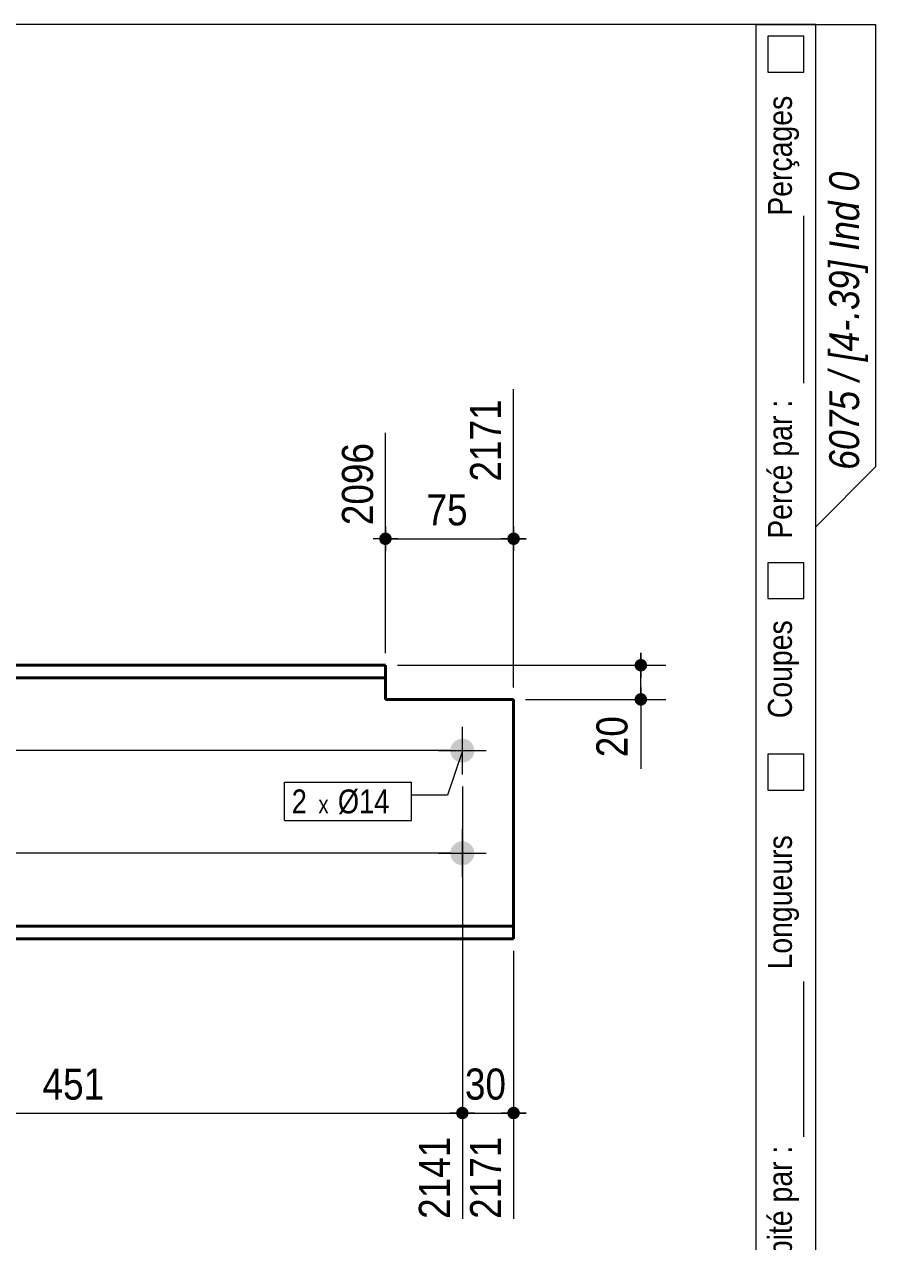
# Model space of a CAD drawing. Header units: millimetres. Extents: x 2 to 287, y 5 to 195.
# Drawn here: x 215.8 to 287, y 93.2 to 195 of the extents above; entities that cross this region are included whole.
import ezdxf

# ---------------------------------------------------------------- set-up
doc = ezdxf.new("R2010")
doc.units = ezdxf.units.MM
doc.linetypes.add('CACHE2', pattern=[1.190625, 0.79375, -0.396875])
for name, color, linetype, lineweight in [('Autre type objet', 1, 'Continuous', 0), ('Boulon', 7, 'Continuous', 0), ('Cache', 7, 'Continuous', 0), ('Cotation', 7, 'Continuous', 0), ('Désignation boulon', 3, 'Continuous', 0), ('Feuille dessin', 5, 'Continuous', 0), ('Piece', 2, 'Continuous', 0)]:
    doc.layers.add(name, color=color, linetype=linetype, lineweight=lineweight)
doc.styles.add('ARIAL', font='ARIAL.TTF')
doc.styles.add('ARIAL_ITALIC', font='ARIALI.TTF')
doc.styles.add('COMIC_SANS_MS', font='COMIC.TTF')

# ---------------------------------------------------------------- blocks, each defined once
blk = doc.blocks.new('*A6')
at = {"layer": 'Boulon'}
for points in [[(253.45, 134.26), (253.45, 134.24), (253.45, 134.21), (253.45, 134.19), (253.45, 134.17), (253.44, 134.14), (253.44, 134.12), (253.44, 134.09), (253.43, 134.07), (253.43, 134.04), (253.42, 134.02), (253.41, 134), (253.4, 133.97), (253.4, 133.95), (253.39, 133.93), (253.38, 133.91), (253.37, 133.88), (253.36, 133.86), (253.35, 133.84), (253.34, 133.82), (253.33, 133.8), (253.31, 133.77), (253.3, 133.75), (253.29, 133.73), (253.27, 133.71), (253.26, 133.69), (253.24, 133.67), (253.23, 133.65), (253.21, 133.63), (253.2, 133.62), (253.18, 133.6), (253.16, 133.58), (253.14, 133.56), (253.13, 133.55), (253.11, 133.53), (253.09, 133.51), (253.07, 133.5), (253.05, 133.48), (253.03, 133.47), (253.01, 133.46), (252.99, 133.44), (252.97, 133.43), (252.95, 133.42), (252.93, 133.41), (252.9, 133.39), (252.88, 133.38), (252.86, 133.37), (252.84, 133.36), (252.81, 133.35), (252.79, 133.35), (252.77, 133.34), (252.75, 133.33), (252.72, 133.32), (252.7, 133.32), (252.67, 133.31), (252.65, 133.31), (252.63, 133.3), (252.6, 133.3), (252.58, 133.3), (252.55, 133.29), (252.53, 133.29), (252.5, 133.29), (252.48, 133.29), (252.46, 133.29), (252.43, 133.29), (252.41, 133.29), (252.38, 133.29), (252.36, 133.29), (252.33, 133.3), (252.31, 133.3), (252.28, 133.3), (252.26, 133.31), (252.24, 133.31), (252.21, 133.32), (252.19, 133.32), (252.16, 133.33), (252.14, 133.34), (252.12, 133.35), (252.1, 133.35), (252.07, 133.36), (252.05, 133.37), (252.03, 133.38), (252.01, 133.39), (251.98, 133.41), (251.96, 133.42), (251.94, 133.43), (251.92, 133.44), (251.9, 133.46), (251.88, 133.47), (251.86, 133.48), (251.84, 133.5), (251.82, 133.51), (251.8, 133.53), (251.78, 133.55), (251.77, 133.56), (251.75, 133.58), (251.73, 133.6), (251.71, 133.62), (251.7, 133.63), (251.68, 133.65), (251.67, 133.67), (251.65, 133.69), (251.64, 133.71), (251.62, 133.73), (251.61, 133.75), (251.6, 133.77), (251.59, 133.8), (251.57, 133.82), (251.56, 133.84), (251.55, 133.86), (251.54, 133.88), (251.53, 133.91), (251.52, 133.93), (251.51, 133.95), (251.51, 133.97), (251.5, 134), (251.49, 134.02), (251.49, 134.04), (251.48, 134.07), (251.47, 134.09), (251.47, 134.12), (251.47, 134.14), (251.46, 134.17), (251.46, 134.19), (251.46, 134.21), (251.46, 134.24), (251.46, 134.26), (251.46, 134.29), (251.46, 134.31), (251.46, 134.34), (251.46, 134.36), (251.46, 134.39), (251.46, 134.41), (251.47, 134.43), (251.47, 134.46), (251.47, 134.48), (251.48, 134.51), (251.49, 134.53), (251.49, 134.55), (251.5, 134.58), (251.51, 134.6), (251.51, 134.62), (251.52, 134.65), (251.53, 134.67), (251.54, 134.69), (251.55, 134.72), (251.56, 134.74), (251.57, 134.76), (251.59, 134.78), (251.6, 134.8), (251.61, 134.82), (251.62, 134.84), (251.64, 134.86), (251.65, 134.88), (251.67, 134.9), (251.68, 134.92), (251.7, 134.94), (251.71, 134.96), (251.73, 134.98), (251.75, 135), (251.77, 135.01), (251.78, 135.03), (251.8, 135.05), (251.82, 135.06), (251.84, 135.08), (251.86, 135.09), (251.88, 135.11), (251.9, 135.12), (251.92, 135.13), (251.94, 135.15), (251.96, 135.16), (251.98, 135.17), (252.01, 135.18), (252.03, 135.19), (252.05, 135.2), (252.07, 135.21), (252.1, 135.22), (252.12, 135.23), (252.14, 135.24), (252.16, 135.24), (252.19, 135.25), (252.21, 135.26), (252.24, 135.26), (252.26, 135.27), (252.28, 135.27), (252.31, 135.28), (252.33, 135.28), (252.36, 135.28), (252.38, 135.29), (252.41, 135.29), (252.43, 135.29), (252.46, 135.29), (252.48, 135.29), (252.5, 135.29), (252.53, 135.29), (252.55, 135.28), (252.58, 135.28), (252.6, 135.28), (252.63, 135.27), (252.65, 135.27), (252.67, 135.26), (252.7, 135.26), (252.72, 135.25), (252.75, 135.24), (252.77, 135.24), (252.79, 135.23), (252.81, 135.22), (252.84, 135.21), (252.86, 135.2), (252.88, 135.19), (252.9, 135.18), (252.93, 135.17), (252.95, 135.16), (252.97, 135.15), (252.99, 135.13), (253.01, 135.12), (253.03, 135.11), (253.05, 135.09), (253.07, 135.08), (253.09, 135.06), (253.11, 135.05), (253.13, 135.03), (253.14, 135.01), (253.16, 135), (253.18, 134.98), (253.2, 134.96), (253.21, 134.94), (253.23, 134.92), (253.24, 134.9), (253.26, 134.88), (253.27, 134.86), (253.29, 134.84), (253.3, 134.82), (253.31, 134.8), (253.33, 134.78), (253.34, 134.76), (253.35, 134.74), (253.36, 134.72), (253.37, 134.69), (253.38, 134.67), (253.39, 134.65), (253.4, 134.62), (253.4, 134.6), (253.41, 134.58), (253.42, 134.55), (253.43, 134.53), (253.43, 134.51), (253.44, 134.48), (253.44, 134.46), (253.44, 134.43), (253.45, 134.41), (253.45, 134.39), (253.45, 134.36), (253.45, 134.34), (253.45, 134.31), (253.46, 134.29)], [(253.45, 125.69), (253.45, 125.67), (253.45, 125.64), (253.45, 125.62), (253.45, 125.59), (253.44, 125.57), (253.44, 125.55), (253.44, 125.52), (253.43, 125.5), (253.43, 125.47), (253.42, 125.45), (253.41, 125.43), (253.4, 125.4), (253.4, 125.38), (253.39, 125.36), (253.38, 125.33), (253.37, 125.31), (253.36, 125.29), (253.35, 125.27), (253.34, 125.25), (253.33, 125.22), (253.31, 125.2), (253.3, 125.18), (253.29, 125.16), (253.27, 125.14), (253.26, 125.12), (253.24, 125.1), (253.23, 125.08), (253.21, 125.06), (253.2, 125.04), (253.18, 125.03), (253.16, 125.01), (253.14, 124.99), (253.13, 124.98), (253.11, 124.96), (253.09, 124.94), (253.07, 124.93), (253.05, 124.91), (253.03, 124.9), (253.01, 124.89), (252.99, 124.87), (252.97, 124.86), (252.95, 124.85), (252.93, 124.83), (252.9, 124.82), (252.88, 124.81), (252.86, 124.8), (252.84, 124.79), (252.81, 124.78), (252.79, 124.77), (252.77, 124.77), (252.75, 124.76), (252.72, 124.75), (252.7, 124.75), (252.67, 124.74), (252.65, 124.74), (252.63, 124.73), (252.6, 124.73), (252.58, 124.72), (252.55, 124.72), (252.53, 124.72), (252.5, 124.72), (252.48, 124.72), (252.46, 124.72), (252.43, 124.72), (252.41, 124.72), (252.38, 124.72), (252.36, 124.72), (252.33, 124.72), (252.31, 124.73), (252.28, 124.73), (252.26, 124.74), (252.24, 124.74), (252.21, 124.75), (252.19, 124.75), (252.16, 124.76), (252.14, 124.77), (252.12, 124.77), (252.1, 124.78), (252.07, 124.79), (252.05, 124.8), (252.03, 124.81), (252.01, 124.82), (251.98, 124.83), (251.96, 124.85), (251.94, 124.86), (251.92, 124.87), (251.9, 124.89), (251.88, 124.9), (251.86, 124.91), (251.84, 124.93), (251.82, 124.94), (251.8, 124.96), (251.78, 124.98), (251.77, 124.99), (251.75, 125.01), (251.73, 125.03), (251.71, 125.04), (251.7, 125.06), (251.68, 125.08), (251.67, 125.1), (251.65, 125.12), (251.64, 125.14), (251.62, 125.16), (251.61, 125.18), (251.6, 125.2), (251.59, 125.22), (251.57, 125.25), (251.56, 125.27), (251.55, 125.29), (251.54, 125.31), (251.53, 125.33), (251.52, 125.36), (251.51, 125.38), (251.51, 125.4), (251.5, 125.43), (251.49, 125.45), (251.49, 125.47), (251.48, 125.5), (251.47, 125.52), (251.47, 125.55), (251.47, 125.57), (251.46, 125.59), (251.46, 125.62), (251.46, 125.64), (251.46, 125.67), (251.46, 125.69), (251.46, 125.72), (251.46, 125.74), (251.46, 125.77), (251.46, 125.79), (251.46, 125.81), (251.46, 125.84), (251.47, 125.86), (251.47, 125.89), (251.47, 125.91), (251.48, 125.94), (251.49, 125.96), (251.49, 125.98), (251.5, 126.01), (251.51, 126.03), (251.51, 126.05), (251.52, 126.08), (251.53, 126.1), (251.54, 126.12), (251.55, 126.14), (251.56, 126.17), (251.57, 126.19), (251.59, 126.21), (251.6, 126.23), (251.61, 126.25), (251.62, 126.27), (251.64, 126.29), (251.65, 126.31), (251.67, 126.33), (251.68, 126.35), (251.7, 126.37), (251.71, 126.39), (251.73, 126.41), (251.75, 126.42), (251.77, 126.44), (251.78, 126.46), (251.8, 126.47), (251.82, 126.49), (251.84, 126.5), (251.86, 126.52), (251.88, 126.53), (251.9, 126.55), (251.92, 126.56), (251.94, 126.57), (251.96, 126.59), (251.98, 126.6), (252.01, 126.61), (252.03, 126.62), (252.05, 126.63), (252.07, 126.64), (252.1, 126.65), (252.12, 126.66), (252.14, 126.67), (252.16, 126.67), (252.19, 126.68), (252.21, 126.69), (252.24, 126.69), (252.26, 126.7), (252.28, 126.7), (252.31, 126.71), (252.33, 126.71), (252.36, 126.71), (252.38, 126.71), (252.41, 126.72), (252.43, 126.72), (252.46, 126.72), (252.48, 126.72), (252.5, 126.72), (252.53, 126.71), (252.55, 126.71), (252.58, 126.71), (252.6, 126.71), (252.63, 126.7), (252.65, 126.7), (252.67, 126.69), (252.7, 126.69), (252.72, 126.68), (252.75, 126.67), (252.77, 126.67), (252.79, 126.66), (252.81, 126.65), (252.84, 126.64), (252.86, 126.63), (252.88, 126.62), (252.9, 126.61), (252.93, 126.6), (252.95, 126.59), (252.97, 126.57), (252.99, 126.56), (253.01, 126.55), (253.03, 126.53), (253.05, 126.52), (253.07, 126.5), (253.09, 126.49), (253.11, 126.47), (253.13, 126.46), (253.14, 126.44), (253.16, 126.42), (253.18, 126.41), (253.2, 126.39), (253.21, 126.37), (253.23, 126.35), (253.24, 126.33), (253.26, 126.31), (253.27, 126.29), (253.29, 126.27), (253.3, 126.25), (253.31, 126.23), (253.33, 126.21), (253.34, 126.19), (253.35, 126.17), (253.36, 126.14), (253.37, 126.12), (253.38, 126.1), (253.39, 126.08), (253.4, 126.05), (253.4, 126.03), (253.41, 126.01), (253.42, 125.98), (253.43, 125.96), (253.43, 125.94), (253.44, 125.91), (253.44, 125.89), (253.44, 125.86), (253.45, 125.84), (253.45, 125.81), (253.45, 125.79), (253.45, 125.77), (253.45, 125.74), (253.46, 125.72)]]:
    blk.add_hatch(color=256, dxfattribs=at).paths.add_polyline_path(points, flags=17)
at = {"layer": 'Boulon', "linetype": 'Continuous', "lineweight": 0}
for p, q in [((252.46, 132.29), (252.46, 136.29)), ((250.46, 134.29), (254.46, 134.29)), ((252.46, 123.72), (252.46, 127.72)), ((250.46, 125.72), (254.46, 125.72))]:
    blk.add_line(p, q, dxfattribs=at)
blk = doc.blocks.new('*A7')
at = {"layer": 'Cache', "color": 7, "linetype": 'CACHE2', "lineweight": 20}
for p, q in [((256.74076, 119.630761), (256.74076, 138.573618)), ((256.739938, 118.573618), (256.739938, 119.630761)), ((256.741689, 118.573618), (256.739938, 118.573618))]:
    blk.add_line(p, q, dxfattribs=at)
at = {"layer": 'Piece', "color": 2, "linetype": 'Continuous', "lineweight": 40}
for p, q in [((246.026528, 141.430761), (139.927986, 141.430761)), ((246.026528, 141.430761), (246.026528, 138.573618)), ((246.026528, 140.373618), (139.927986, 140.373618)), ((256.740867, 138.573618), (246.026528, 138.573618)), ((256.740867, 119.630761), (256.740867, 138.573618)), ((139.927986, 119.630761), (256.741689, 119.630761)), ((256.741689, 119.630761), (256.740867, 119.630761)), ((256.741689, 119.630761), (256.741689, 118.573618)), ((256.741689, 118.573618), (139.927986, 118.573618))]:
    blk.add_line(p, q, dxfattribs=at)
blk = doc.blocks.new('*A8')
at = {"layer": 'Feuille dessin', "linetype": 'Continuous', "lineweight": 0}
for p, q in [((282, 195), (5, 195)), ((282, 5), (282, 195))]:
    blk.add_line(p, q, dxfattribs=at)
blk = doc.blocks.new('*A9')
at = {"layer": 'Autre type objet', "linetype": 'Continuous', "lineweight": 0}
for p, q in [((277, 42), (277, 195)), ((277, 195), (287, 195)), ((282, 42), (282, 195)), ((287, 195), (287, 158)), ((278, 194), (278, 191)), ((281, 194), (278, 194)), ((281, 191), (281, 194)), ((278, 191), (281, 191)), ((281, 165), (281, 179)), ((287, 158), (282, 153)), ((278, 150), (278, 147)), ((281, 150), (278, 150)), ((281, 147), (281, 150)), ((278, 147), (281, 147)), ((278, 134), (278, 131)), ((281, 134), (278, 134)), ((281, 131), (281, 134)), ((278, 131), (281, 131)), ((281, 102), (281, 115))]:
    blk.add_line(p, q, dxfattribs=at)
at = {"layer": 'Autre type objet', "width": 0.85}
for s, height, style, p in [('Perçages', 2, 'ARIAL', (280, 179)), ('6075 / [4-.39] Ind 0', 2.5, 'ARIAL_ITALIC', (285.619109, 157.760245)), ('Percé par :', 2, 'ARIAL', (280, 152)), ('Coupes', 2, 'ARIAL', (280, 137)), ('Longueurs', 2, 'ARIAL', (280, 116)), ('Débité par :', 2, 'ARIAL', (280, 89))]:
    blk.add_text(s, height=height, rotation=90, dxfattribs=dict(at, style=style)).set_placement(p)
blk = doc.blocks.new('*A18')
at = {"layer": 'Cotation'}
for points in [[(188.04, 103.48), (188.02, 103.48), (187.99, 103.49), (187.97, 103.49), (187.94, 103.5), (187.92, 103.5), (187.89, 103.51), (187.87, 103.52), (187.84, 103.53), (187.82, 103.54), (187.8, 103.56), (187.78, 103.57), (187.76, 103.58), (187.74, 103.6), (187.72, 103.62), (187.7, 103.63), (187.68, 103.65), (187.66, 103.67), (187.65, 103.69), (187.63, 103.71), (187.62, 103.73), (187.61, 103.76), (187.6, 103.78), (187.59, 103.8), (187.58, 103.83), (187.57, 103.85), (187.56, 103.88), (187.56, 103.9), (187.55, 103.93), (187.55, 103.95), (187.55, 103.98), (187.55, 104), (187.55, 104.03), (187.55, 104.05), (187.55, 104.08), (187.56, 104.1), (187.56, 104.13), (187.57, 104.15), (187.58, 104.18), (187.59, 104.2), (187.6, 104.22), (187.61, 104.25), (187.62, 104.27), (187.63, 104.29), (187.65, 104.31), (187.66, 104.33), (187.68, 104.35), (187.7, 104.37), (187.72, 104.39), (187.74, 104.4), (187.76, 104.42), (187.78, 104.43), (187.8, 104.45), (187.82, 104.46), (187.84, 104.47), (187.87, 104.48), (187.89, 104.49), (187.92, 104.5), (187.94, 104.51), (187.97, 104.51), (187.99, 104.52), (188.02, 104.52), (188.04, 104.52), (188.07, 104.52), (188.09, 104.52), (188.12, 104.52), (188.14, 104.52), (188.17, 104.51), (188.19, 104.51), (188.22, 104.5), (188.24, 104.49), (188.27, 104.48), (188.29, 104.47), (188.31, 104.46), (188.33, 104.45), (188.36, 104.43), (188.38, 104.42), (188.4, 104.4), (188.42, 104.39), (188.43, 104.37), (188.45, 104.35), (188.47, 104.33), (188.48, 104.31), (188.5, 104.29), (188.51, 104.27), (188.53, 104.25), (188.54, 104.22), (188.55, 104.2), (188.56, 104.18), (188.56, 104.15), (188.57, 104.13), (188.58, 104.1), (188.58, 104.08), (188.58, 104.05), (188.59, 104.03), (188.59, 104), (188.59, 103.98), (188.58, 103.95), (188.58, 103.93), (188.58, 103.9), (188.57, 103.88), (188.56, 103.85), (188.56, 103.83), (188.55, 103.8), (188.54, 103.78), (188.53, 103.76), (188.51, 103.73), (188.5, 103.71), (188.48, 103.69), (188.47, 103.67), (188.45, 103.65), (188.43, 103.63), (188.42, 103.62), (188.4, 103.6), (188.38, 103.58), (188.36, 103.57), (188.33, 103.56), (188.31, 103.54), (188.29, 103.53), (188.27, 103.52), (188.24, 103.51), (188.22, 103.5), (188.19, 103.5), (188.17, 103.49), (188.14, 103.49), (188.12, 103.48), (188.09, 103.48), (188.07, 103.48)], [(252.43, 103.48), (252.4, 103.48), (252.38, 103.49), (252.35, 103.49), (252.33, 103.5), (252.3, 103.5), (252.28, 103.51), (252.26, 103.52), (252.23, 103.53), (252.21, 103.54), (252.19, 103.56), (252.17, 103.57), (252.15, 103.58), (252.13, 103.6), (252.11, 103.62), (252.09, 103.63), (252.07, 103.65), (252.05, 103.67), (252.04, 103.69), (252.02, 103.71), (252.01, 103.73), (252, 103.76), (251.99, 103.78), (251.97, 103.8), (251.97, 103.83), (251.96, 103.85), (251.95, 103.88), (251.95, 103.9), (251.94, 103.93), (251.94, 103.95), (251.94, 103.98), (251.94, 104), (251.94, 104.03), (251.94, 104.05), (251.94, 104.08), (251.95, 104.1), (251.95, 104.13), (251.96, 104.15), (251.97, 104.18), (251.97, 104.2), (251.99, 104.22), (252, 104.25), (252.01, 104.27), (252.02, 104.29), (252.04, 104.31), (252.05, 104.33), (252.07, 104.35), (252.09, 104.37), (252.11, 104.39), (252.13, 104.4), (252.15, 104.42), (252.17, 104.43), (252.19, 104.45), (252.21, 104.46), (252.23, 104.47), (252.26, 104.48), (252.28, 104.49), (252.3, 104.5), (252.33, 104.51), (252.35, 104.51), (252.38, 104.52), (252.4, 104.52), (252.43, 104.52), (252.46, 104.52), (252.48, 104.52), (252.51, 104.52), (252.53, 104.52), (252.56, 104.51), (252.58, 104.51), (252.61, 104.5), (252.63, 104.49), (252.65, 104.48), (252.68, 104.47), (252.7, 104.46), (252.72, 104.45), (252.74, 104.43), (252.76, 104.42), (252.78, 104.4), (252.8, 104.39), (252.82, 104.37), (252.84, 104.35), (252.86, 104.33), (252.87, 104.31), (252.89, 104.29), (252.9, 104.27), (252.91, 104.25), (252.93, 104.22), (252.94, 104.2), (252.94, 104.18), (252.95, 104.15), (252.96, 104.13), (252.97, 104.1), (252.97, 104.08), (252.97, 104.05), (252.97, 104.03), (252.98, 104), (252.97, 103.98), (252.97, 103.95), (252.97, 103.93), (252.97, 103.9), (252.96, 103.88), (252.95, 103.85), (252.94, 103.83), (252.94, 103.8), (252.93, 103.78), (252.91, 103.76), (252.9, 103.73), (252.89, 103.71), (252.87, 103.69), (252.86, 103.67), (252.84, 103.65), (252.82, 103.63), (252.8, 103.62), (252.78, 103.6), (252.76, 103.58), (252.74, 103.57), (252.72, 103.56), (252.7, 103.54), (252.68, 103.53), (252.65, 103.52), (252.63, 103.51), (252.61, 103.5), (252.58, 103.5), (252.56, 103.49), (252.53, 103.49), (252.51, 103.48), (252.48, 103.48), (252.46, 103.48)]]:
    blk.add_hatch(color=256, dxfattribs=at).paths.add_polyline_path(points, flags=17)
at = {"layer": 'Cotation', "linetype": 'Continuous', "lineweight": 0}
for p, q in [((252.46, 131.29), (252.46, 108.24)), ((188.07, 124.72), (188.07, 95.15)), ((188.07, 105.04), (188.07, 102.96)), ((189.11, 104), (187.03, 104)), ((188.07, 104), (187.03, 104)), ((188.07, 104), (252.46, 104)), ((253.5, 104), (251.42, 104)), ((252.46, 104.6), (252.46, 95.15)), ((252.46, 104.6), (252.46, 102.96)), ((252.46, 104), (253.5, 104))]:
    blk.add_line(p, q, dxfattribs=at)
at = {"layer": 'Cotation'}
for p in [(188.07, 104), (252.46, 104)]:
    blk.add_point(p, dxfattribs=at)
at = {"layer": 'Cotation', "style": 'ARIAL', "width": 0.85}
blk.add_text('451', height=2.6, dxfattribs=at).set_placement((217.37, 105.12))
blk.add_text('2141', height=2.6, rotation=90.0002, dxfattribs=at).set_placement((251.42, 95.15))
blk = doc.blocks.new('*A19')
at = {"layer": 'Cotation'}
for points in [[(252.43, 103.48), (252.4, 103.48), (252.38, 103.49), (252.35, 103.49), (252.33, 103.5), (252.3, 103.5), (252.28, 103.51), (252.26, 103.52), (252.23, 103.53), (252.21, 103.54), (252.19, 103.56), (252.17, 103.57), (252.15, 103.58), (252.13, 103.6), (252.11, 103.62), (252.09, 103.63), (252.07, 103.65), (252.05, 103.67), (252.04, 103.69), (252.02, 103.71), (252.01, 103.73), (252, 103.76), (251.99, 103.78), (251.97, 103.8), (251.97, 103.83), (251.96, 103.85), (251.95, 103.88), (251.95, 103.9), (251.94, 103.93), (251.94, 103.95), (251.94, 103.98), (251.94, 104), (251.94, 104.03), (251.94, 104.05), (251.94, 104.08), (251.95, 104.1), (251.95, 104.13), (251.96, 104.15), (251.97, 104.18), (251.97, 104.2), (251.99, 104.22), (252, 104.25), (252.01, 104.27), (252.02, 104.29), (252.04, 104.31), (252.05, 104.33), (252.07, 104.35), (252.09, 104.37), (252.11, 104.39), (252.13, 104.4), (252.15, 104.42), (252.17, 104.43), (252.19, 104.45), (252.21, 104.46), (252.23, 104.47), (252.26, 104.48), (252.28, 104.49), (252.3, 104.5), (252.33, 104.51), (252.35, 104.51), (252.38, 104.52), (252.4, 104.52), (252.43, 104.52), (252.46, 104.52), (252.48, 104.52), (252.51, 104.52), (252.53, 104.52), (252.56, 104.51), (252.58, 104.51), (252.61, 104.5), (252.63, 104.49), (252.65, 104.48), (252.68, 104.47), (252.7, 104.46), (252.72, 104.45), (252.74, 104.43), (252.76, 104.42), (252.78, 104.4), (252.8, 104.39), (252.82, 104.37), (252.84, 104.35), (252.86, 104.33), (252.87, 104.31), (252.89, 104.29), (252.9, 104.27), (252.91, 104.25), (252.93, 104.22), (252.94, 104.2), (252.94, 104.18), (252.95, 104.15), (252.96, 104.13), (252.97, 104.1), (252.97, 104.08), (252.97, 104.05), (252.97, 104.03), (252.98, 104), (252.97, 103.98), (252.97, 103.95), (252.97, 103.93), (252.97, 103.9), (252.96, 103.88), (252.95, 103.85), (252.94, 103.83), (252.94, 103.8), (252.93, 103.78), (252.91, 103.76), (252.9, 103.73), (252.89, 103.71), (252.87, 103.69), (252.86, 103.67), (252.84, 103.65), (252.82, 103.63), (252.8, 103.62), (252.78, 103.6), (252.76, 103.58), (252.74, 103.57), (252.72, 103.56), (252.7, 103.54), (252.68, 103.53), (252.65, 103.52), (252.63, 103.51), (252.61, 103.5), (252.58, 103.5), (252.56, 103.49), (252.53, 103.49), (252.51, 103.48), (252.48, 103.48), (252.46, 103.48)], [(256.72, 103.48), (256.69, 103.48), (256.67, 103.49), (256.64, 103.49), (256.62, 103.5), (256.59, 103.5), (256.57, 103.51), (256.54, 103.52), (256.52, 103.53), (256.5, 103.54), (256.47, 103.56), (256.45, 103.57), (256.43, 103.58), (256.41, 103.6), (256.39, 103.62), (256.37, 103.63), (256.36, 103.65), (256.34, 103.67), (256.32, 103.69), (256.31, 103.71), (256.3, 103.73), (256.28, 103.76), (256.27, 103.78), (256.26, 103.8), (256.25, 103.83), (256.24, 103.85), (256.24, 103.88), (256.23, 103.9), (256.23, 103.93), (256.22, 103.95), (256.22, 103.98), (256.22, 104), (256.22, 104.03), (256.22, 104.05), (256.23, 104.08), (256.23, 104.1), (256.24, 104.13), (256.24, 104.15), (256.25, 104.18), (256.26, 104.2), (256.27, 104.22), (256.28, 104.25), (256.3, 104.27), (256.31, 104.29), (256.32, 104.31), (256.34, 104.33), (256.36, 104.35), (256.37, 104.37), (256.39, 104.39), (256.41, 104.4), (256.43, 104.42), (256.45, 104.43), (256.47, 104.45), (256.5, 104.46), (256.52, 104.47), (256.54, 104.48), (256.57, 104.49), (256.59, 104.5), (256.62, 104.51), (256.64, 104.51), (256.67, 104.52), (256.69, 104.52), (256.72, 104.52), (256.74, 104.52), (256.77, 104.52), (256.79, 104.52), (256.82, 104.52), (256.84, 104.51), (256.87, 104.51), (256.89, 104.5), (256.92, 104.49), (256.94, 104.48), (256.96, 104.47), (256.99, 104.46), (257.01, 104.45), (257.03, 104.43), (257.05, 104.42), (257.07, 104.4), (257.09, 104.39), (257.11, 104.37), (257.13, 104.35), (257.14, 104.33), (257.16, 104.31), (257.17, 104.29), (257.19, 104.27), (257.2, 104.25), (257.21, 104.22), (257.22, 104.2), (257.23, 104.18), (257.24, 104.15), (257.25, 104.13), (257.25, 104.1), (257.26, 104.08), (257.26, 104.05), (257.26, 104.03), (257.26, 104), (257.26, 103.98), (257.26, 103.95), (257.26, 103.93), (257.25, 103.9), (257.25, 103.88), (257.24, 103.85), (257.23, 103.83), (257.22, 103.8), (257.21, 103.78), (257.2, 103.76), (257.19, 103.73), (257.17, 103.71), (257.16, 103.69), (257.14, 103.67), (257.13, 103.65), (257.11, 103.63), (257.09, 103.62), (257.07, 103.6), (257.05, 103.58), (257.03, 103.57), (257.01, 103.56), (256.99, 103.54), (256.96, 103.53), (256.94, 103.52), (256.92, 103.51), (256.89, 103.5), (256.87, 103.5), (256.84, 103.49), (256.82, 103.49), (256.79, 103.48), (256.77, 103.48), (256.74, 103.48)]]:
    blk.add_hatch(color=256, dxfattribs=at).paths.add_polyline_path(points, flags=17)
at = {"layer": 'Cotation', "linetype": 'Continuous', "lineweight": 0}
for p, q in [((252.46, 131.29), (252.46, 95.15)), ((256.74, 117.57), (256.74, 95.15)), ((252.46, 105.04), (252.46, 102.96)), ((256.74, 105.04), (256.74, 102.96)), ((253.5, 104), (251.42, 104)), ((252.46, 104), (251.42, 104)), ((252.46, 104), (256.74, 104)), ((257.78, 104), (255.7, 104)), ((256.74, 104), (257.78, 104))]:
    blk.add_line(p, q, dxfattribs=at)
at = {"layer": 'Cotation'}
for p in [(252.46, 104), (256.74, 104)]:
    blk.add_point(p, dxfattribs=at)
at = {"layer": 'Cotation', "style": 'ARIAL', "width": 0.85}
blk.add_text('30', height=2.6, dxfattribs=at).set_placement((252.67, 105.12))
blk.add_text('2171', height=2.6, rotation=90.0002, dxfattribs=at).set_placement((255.7, 95.15))
blk = doc.blocks.new('*A21')
at = {"layer": 'Cotation'}
for points in [[(246, 151.48), (245.98, 151.48), (245.95, 151.49), (245.93, 151.49), (245.9, 151.5), (245.88, 151.5), (245.85, 151.51), (245.83, 151.52), (245.8, 151.53), (245.78, 151.54), (245.76, 151.56), (245.74, 151.57), (245.72, 151.58), (245.7, 151.6), (245.68, 151.62), (245.66, 151.63), (245.64, 151.65), (245.62, 151.67), (245.61, 151.69), (245.59, 151.71), (245.58, 151.73), (245.57, 151.76), (245.56, 151.78), (245.55, 151.8), (245.54, 151.83), (245.53, 151.85), (245.52, 151.88), (245.52, 151.9), (245.51, 151.93), (245.51, 151.95), (245.51, 151.98), (245.51, 152), (245.51, 152.03), (245.51, 152.05), (245.51, 152.08), (245.52, 152.1), (245.52, 152.13), (245.53, 152.15), (245.54, 152.18), (245.55, 152.2), (245.56, 152.22), (245.57, 152.25), (245.58, 152.27), (245.59, 152.29), (245.61, 152.31), (245.62, 152.33), (245.64, 152.35), (245.66, 152.37), (245.68, 152.39), (245.7, 152.4), (245.72, 152.42), (245.74, 152.43), (245.76, 152.45), (245.78, 152.46), (245.8, 152.47), (245.83, 152.48), (245.85, 152.49), (245.88, 152.5), (245.9, 152.51), (245.93, 152.51), (245.95, 152.52), (245.98, 152.52), (246, 152.52), (246.03, 152.52), (246.05, 152.52), (246.08, 152.52), (246.1, 152.52), (246.13, 152.51), (246.15, 152.51), (246.18, 152.5), (246.2, 152.49), (246.23, 152.48), (246.25, 152.47), (246.27, 152.46), (246.29, 152.45), (246.32, 152.43), (246.34, 152.42), (246.36, 152.4), (246.38, 152.39), (246.39, 152.37), (246.41, 152.35), (246.43, 152.33), (246.44, 152.31), (246.46, 152.29), (246.47, 152.27), (246.49, 152.25), (246.5, 152.22), (246.51, 152.2), (246.52, 152.18), (246.52, 152.15), (246.53, 152.13), (246.54, 152.1), (246.54, 152.08), (246.54, 152.05), (246.55, 152.03), (246.55, 152), (246.55, 151.98), (246.54, 151.95), (246.54, 151.93), (246.54, 151.9), (246.53, 151.88), (246.52, 151.85), (246.52, 151.83), (246.51, 151.8), (246.5, 151.78), (246.49, 151.76), (246.47, 151.73), (246.46, 151.71), (246.44, 151.69), (246.43, 151.67), (246.41, 151.65), (246.39, 151.63), (246.38, 151.62), (246.36, 151.6), (246.34, 151.58), (246.32, 151.57), (246.29, 151.56), (246.27, 151.54), (246.25, 151.53), (246.23, 151.52), (246.2, 151.51), (246.18, 151.5), (246.15, 151.5), (246.13, 151.49), (246.1, 151.49), (246.08, 151.48), (246.05, 151.48), (246.03, 151.48)], [(256.72, 151.48), (256.69, 151.48), (256.66, 151.49), (256.64, 151.49), (256.61, 151.5), (256.59, 151.5), (256.57, 151.51), (256.54, 151.52), (256.52, 151.53), (256.5, 151.54), (256.47, 151.56), (256.45, 151.57), (256.43, 151.58), (256.41, 151.6), (256.39, 151.62), (256.37, 151.63), (256.36, 151.65), (256.34, 151.67), (256.32, 151.69), (256.31, 151.71), (256.29, 151.73), (256.28, 151.76), (256.27, 151.78), (256.26, 151.8), (256.25, 151.83), (256.24, 151.85), (256.24, 151.88), (256.23, 151.9), (256.23, 151.93), (256.22, 151.95), (256.22, 151.98), (256.22, 152), (256.22, 152.03), (256.22, 152.05), (256.23, 152.08), (256.23, 152.1), (256.24, 152.13), (256.24, 152.15), (256.25, 152.18), (256.26, 152.2), (256.27, 152.22), (256.28, 152.25), (256.29, 152.27), (256.31, 152.29), (256.32, 152.31), (256.34, 152.33), (256.36, 152.35), (256.37, 152.37), (256.39, 152.39), (256.41, 152.4), (256.43, 152.42), (256.45, 152.43), (256.47, 152.45), (256.5, 152.46), (256.52, 152.47), (256.54, 152.48), (256.57, 152.49), (256.59, 152.5), (256.61, 152.51), (256.64, 152.51), (256.66, 152.52), (256.69, 152.52), (256.72, 152.52), (256.74, 152.52), (256.77, 152.52), (256.79, 152.52), (256.82, 152.52), (256.84, 152.51), (256.87, 152.51), (256.89, 152.5), (256.92, 152.49), (256.94, 152.48), (256.96, 152.47), (256.99, 152.46), (257.01, 152.45), (257.03, 152.43), (257.05, 152.42), (257.07, 152.4), (257.09, 152.39), (257.11, 152.37), (257.13, 152.35), (257.14, 152.33), (257.16, 152.31), (257.17, 152.29), (257.19, 152.27), (257.2, 152.25), (257.21, 152.22), (257.22, 152.2), (257.23, 152.18), (257.24, 152.15), (257.25, 152.13), (257.25, 152.1), (257.26, 152.08), (257.26, 152.05), (257.26, 152.03), (257.26, 152), (257.26, 151.98), (257.26, 151.95), (257.26, 151.93), (257.25, 151.9), (257.25, 151.88), (257.24, 151.85), (257.23, 151.83), (257.22, 151.8), (257.21, 151.78), (257.2, 151.76), (257.19, 151.73), (257.17, 151.71), (257.16, 151.69), (257.14, 151.67), (257.13, 151.65), (257.11, 151.63), (257.09, 151.62), (257.07, 151.6), (257.05, 151.58), (257.03, 151.57), (257.01, 151.56), (256.99, 151.54), (256.96, 151.53), (256.94, 151.52), (256.92, 151.51), (256.89, 151.5), (256.87, 151.5), (256.84, 151.49), (256.82, 151.49), (256.79, 151.48), (256.77, 151.48), (256.74, 151.48)]]:
    blk.add_hatch(color=256, dxfattribs=at).paths.add_polyline_path(points, flags=17)
at = {"layer": 'Cotation', "linetype": 'Continuous', "lineweight": 0}
for p, q in [((256.74, 139.57), (256.74, 164.5)), ((246.03, 142.43), (246.03, 160.86)), ((246.03, 153.04), (246.03, 150.96)), ((256.74, 153.04), (256.74, 150.96)), ((247.07, 152), (244.99, 152)), ((246.03, 152), (244.99, 152)), ((246.03, 152), (256.74, 152)), ((257.78, 152), (255.7, 152)), ((256.74, 152), (257.78, 152))]:
    blk.add_line(p, q, dxfattribs=at)
at = {"layer": 'Cotation'}
for p in [(246.03, 152), (256.74, 152)]:
    blk.add_point(p, dxfattribs=at)
at = {"layer": 'Cotation', "style": 'ARIAL', "width": 0.85}
for s, p in [('2171', (255.7, 156.78)), ('2096', (244.99, 153.14))]:
    blk.add_text(s, height=2.6, rotation=90.0002, dxfattribs=at).set_placement(p)
blk.add_text('75', height=2.6, dxfattribs=at).set_placement((249.46, 153.12))
blk = doc.blocks.new('*A23')
at = {"layer": 'Cotation'}
for points in [[(267.35, 140.91), (267.33, 140.91), (267.3, 140.92), (267.28, 140.92), (267.25, 140.93), (267.23, 140.93), (267.2, 140.94), (267.18, 140.95), (267.15, 140.96), (267.13, 140.97), (267.11, 140.98), (267.09, 141), (267.07, 141.01), (267.05, 141.03), (267.03, 141.05), (267.01, 141.06), (266.99, 141.08), (266.98, 141.1), (266.96, 141.12), (266.94, 141.14), (266.93, 141.16), (266.92, 141.19), (266.91, 141.21), (266.9, 141.23), (266.89, 141.26), (266.88, 141.28), (266.87, 141.3), (266.87, 141.33), (266.86, 141.35), (266.86, 141.38), (266.86, 141.41), (266.86, 141.43), (266.86, 141.46), (266.86, 141.48), (266.86, 141.51), (266.87, 141.53), (266.87, 141.56), (266.88, 141.58), (266.89, 141.61), (266.9, 141.63), (266.91, 141.65), (266.92, 141.68), (266.93, 141.7), (266.94, 141.72), (266.96, 141.74), (266.98, 141.76), (266.99, 141.78), (267.01, 141.8), (267.03, 141.82), (267.05, 141.83), (267.07, 141.85), (267.09, 141.86), (267.11, 141.88), (267.13, 141.89), (267.15, 141.9), (267.18, 141.91), (267.2, 141.92), (267.23, 141.93), (267.25, 141.94), (267.28, 141.94), (267.3, 141.95), (267.33, 141.95), (267.35, 141.95), (267.38, 141.95), (267.4, 141.95), (267.43, 141.95), (267.45, 141.95), (267.48, 141.94), (267.5, 141.94), (267.53, 141.93), (267.55, 141.92), (267.58, 141.91), (267.6, 141.9), (267.62, 141.89), (267.64, 141.88), (267.67, 141.86), (267.69, 141.85), (267.71, 141.83), (267.73, 141.82), (267.74, 141.8), (267.76, 141.78), (267.78, 141.76), (267.79, 141.74), (267.81, 141.72), (267.82, 141.7), (267.84, 141.68), (267.85, 141.65), (267.86, 141.63), (267.87, 141.61), (267.87, 141.58), (267.88, 141.56), (267.89, 141.53), (267.89, 141.51), (267.89, 141.48), (267.9, 141.46), (267.9, 141.43), (267.9, 141.41), (267.89, 141.38), (267.89, 141.35), (267.89, 141.33), (267.88, 141.3), (267.87, 141.28), (267.87, 141.26), (267.86, 141.23), (267.85, 141.21), (267.84, 141.19), (267.82, 141.16), (267.81, 141.14), (267.79, 141.12), (267.78, 141.1), (267.76, 141.08), (267.74, 141.06), (267.73, 141.05), (267.71, 141.03), (267.69, 141.01), (267.67, 141), (267.64, 140.98), (267.62, 140.97), (267.6, 140.96), (267.58, 140.95), (267.55, 140.94), (267.53, 140.93), (267.5, 140.93), (267.48, 140.92), (267.45, 140.92), (267.43, 140.91), (267.4, 140.91), (267.38, 140.91)], [(267.35, 138.05), (267.33, 138.06), (267.3, 138.06), (267.28, 138.06), (267.25, 138.07), (267.23, 138.08), (267.2, 138.08), (267.18, 138.09), (267.15, 138.1), (267.13, 138.12), (267.11, 138.13), (267.09, 138.14), (267.07, 138.16), (267.05, 138.17), (267.03, 138.19), (267.01, 138.21), (266.99, 138.22), (266.98, 138.24), (266.96, 138.26), (266.94, 138.28), (266.93, 138.31), (266.92, 138.33), (266.91, 138.35), (266.9, 138.37), (266.89, 138.4), (266.88, 138.42), (266.87, 138.45), (266.87, 138.47), (266.86, 138.5), (266.86, 138.52), (266.86, 138.55), (266.86, 138.57), (266.86, 138.6), (266.86, 138.62), (266.86, 138.65), (266.87, 138.68), (266.87, 138.7), (266.88, 138.72), (266.89, 138.75), (266.9, 138.77), (266.91, 138.8), (266.92, 138.82), (266.93, 138.84), (266.94, 138.86), (266.96, 138.88), (266.98, 138.9), (266.99, 138.92), (267.01, 138.94), (267.03, 138.96), (267.05, 138.98), (267.07, 138.99), (267.09, 139.01), (267.11, 139.02), (267.13, 139.03), (267.15, 139.04), (267.18, 139.05), (267.2, 139.06), (267.23, 139.07), (267.25, 139.08), (267.28, 139.08), (267.3, 139.09), (267.33, 139.09), (267.35, 139.09), (267.38, 139.09), (267.4, 139.09), (267.43, 139.09), (267.45, 139.09), (267.48, 139.08), (267.5, 139.08), (267.53, 139.07), (267.55, 139.06), (267.58, 139.05), (267.6, 139.04), (267.62, 139.03), (267.64, 139.02), (267.67, 139.01), (267.69, 138.99), (267.71, 138.98), (267.73, 138.96), (267.74, 138.94), (267.76, 138.92), (267.78, 138.9), (267.79, 138.88), (267.81, 138.86), (267.82, 138.84), (267.84, 138.82), (267.85, 138.8), (267.86, 138.77), (267.87, 138.75), (267.87, 138.72), (267.88, 138.7), (267.89, 138.68), (267.89, 138.65), (267.89, 138.62), (267.9, 138.6), (267.9, 138.57), (267.9, 138.55), (267.89, 138.52), (267.89, 138.5), (267.89, 138.47), (267.88, 138.45), (267.87, 138.42), (267.87, 138.4), (267.86, 138.37), (267.85, 138.35), (267.84, 138.33), (267.82, 138.31), (267.81, 138.28), (267.79, 138.26), (267.78, 138.24), (267.76, 138.22), (267.74, 138.21), (267.73, 138.19), (267.71, 138.17), (267.69, 138.16), (267.67, 138.14), (267.64, 138.13), (267.62, 138.12), (267.6, 138.1), (267.58, 138.09), (267.55, 138.08), (267.53, 138.08), (267.5, 138.07), (267.48, 138.06), (267.45, 138.06), (267.43, 138.06), (267.4, 138.05), (267.38, 138.05)]]:
    blk.add_hatch(color=256, dxfattribs=at).paths.add_polyline_path(points, flags=17)
at = {"layer": 'Cotation', "linetype": 'Continuous', "lineweight": 0}
for p, q in [((267.38, 142.47), (267.38, 140.39)), ((267.38, 141.43), (267.38, 142.47)), ((247.03, 141.43), (269.46, 141.43)), ((266.34, 141.43), (268.42, 141.43)), ((267.38, 138.57), (267.38, 141.43)), ((267.38, 139.61), (267.38, 137.53)), ((257.74, 138.57), (269.46, 138.57)), ((266.34, 138.57), (268.42, 138.57)), ((267.38, 138.57), (267.38, 132.77)), ((267.38, 138.57), (267.38, 132.77))]:
    blk.add_line(p, q, dxfattribs=at)
at = {"layer": 'Cotation'}
for p in [(267.38, 141.43), (267.38, 138.57)]:
    blk.add_point(p, dxfattribs=at)
at = {"layer": 'Cotation', "style": 'ARIAL', "width": 0.85}
blk.add_text('20', height=2.6, rotation=90.0002, dxfattribs=at).set_placement((266.26, 133.74))
blk = doc.blocks.new('*A27')
at = {"layer": 'Cotation'}
for points in [[(163.35, 125.2), (163.33, 125.2), (163.3, 125.2), (163.28, 125.21), (163.25, 125.21), (163.23, 125.22), (163.2, 125.23), (163.18, 125.24), (163.15, 125.25), (163.13, 125.26), (163.11, 125.27), (163.09, 125.28), (163.07, 125.3), (163.05, 125.31), (163.03, 125.33), (163.01, 125.35), (162.99, 125.37), (162.98, 125.39), (162.96, 125.41), (162.94, 125.43), (162.93, 125.45), (162.92, 125.47), (162.91, 125.49), (162.9, 125.52), (162.89, 125.54), (162.88, 125.57), (162.87, 125.59), (162.87, 125.62), (162.86, 125.64), (162.86, 125.67), (162.86, 125.69), (162.86, 125.72), (162.86, 125.74), (162.86, 125.77), (162.86, 125.79), (162.87, 125.82), (162.87, 125.84), (162.88, 125.87), (162.89, 125.89), (162.9, 125.92), (162.91, 125.94), (162.92, 125.96), (162.93, 125.98), (162.94, 126.01), (162.96, 126.03), (162.98, 126.05), (162.99, 126.07), (163.01, 126.08), (163.03, 126.1), (163.05, 126.12), (163.07, 126.13), (163.09, 126.15), (163.11, 126.16), (163.13, 126.18), (163.15, 126.19), (163.18, 126.2), (163.2, 126.21), (163.23, 126.21), (163.25, 126.22), (163.28, 126.23), (163.3, 126.23), (163.33, 126.23), (163.35, 126.24), (163.38, 126.24), (163.4, 126.24), (163.43, 126.23), (163.45, 126.23), (163.48, 126.23), (163.5, 126.22), (163.53, 126.21), (163.55, 126.21), (163.58, 126.2), (163.6, 126.19), (163.62, 126.18), (163.64, 126.16), (163.67, 126.15), (163.69, 126.13), (163.71, 126.12), (163.73, 126.1), (163.74, 126.08), (163.76, 126.07), (163.78, 126.05), (163.79, 126.03), (163.81, 126.01), (163.82, 125.98), (163.84, 125.96), (163.85, 125.94), (163.86, 125.92), (163.87, 125.89), (163.87, 125.87), (163.88, 125.84), (163.89, 125.82), (163.89, 125.79), (163.89, 125.77), (163.9, 125.74), (163.9, 125.72), (163.9, 125.69), (163.89, 125.67), (163.89, 125.64), (163.89, 125.62), (163.88, 125.59), (163.87, 125.57), (163.87, 125.54), (163.86, 125.52), (163.85, 125.49), (163.84, 125.47), (163.82, 125.45), (163.81, 125.43), (163.79, 125.41), (163.78, 125.39), (163.76, 125.37), (163.74, 125.35), (163.73, 125.33), (163.71, 125.31), (163.69, 125.3), (163.67, 125.28), (163.64, 125.27), (163.62, 125.26), (163.6, 125.25), (163.58, 125.24), (163.55, 125.23), (163.53, 125.22), (163.5, 125.21), (163.48, 125.21), (163.45, 125.2), (163.43, 125.2), (163.4, 125.2), (163.38, 125.2)], [(163.35, 118.05), (163.33, 118.06), (163.3, 118.06), (163.28, 118.06), (163.25, 118.07), (163.23, 118.08), (163.2, 118.08), (163.18, 118.09), (163.15, 118.1), (163.13, 118.12), (163.11, 118.13), (163.09, 118.14), (163.07, 118.16), (163.05, 118.17), (163.03, 118.19), (163.01, 118.21), (162.99, 118.22), (162.98, 118.24), (162.96, 118.26), (162.94, 118.28), (162.93, 118.31), (162.92, 118.33), (162.91, 118.35), (162.9, 118.37), (162.89, 118.4), (162.88, 118.42), (162.87, 118.45), (162.87, 118.47), (162.86, 118.5), (162.86, 118.52), (162.86, 118.55), (162.86, 118.57), (162.86, 118.6), (162.86, 118.62), (162.86, 118.65), (162.87, 118.68), (162.87, 118.7), (162.88, 118.72), (162.89, 118.75), (162.9, 118.77), (162.91, 118.8), (162.92, 118.82), (162.93, 118.84), (162.94, 118.86), (162.96, 118.88), (162.98, 118.9), (162.99, 118.92), (163.01, 118.94), (163.03, 118.96), (163.05, 118.98), (163.07, 118.99), (163.09, 119.01), (163.11, 119.02), (163.13, 119.03), (163.15, 119.04), (163.18, 119.05), (163.2, 119.06), (163.23, 119.07), (163.25, 119.08), (163.28, 119.08), (163.3, 119.09), (163.33, 119.09), (163.35, 119.09), (163.38, 119.09), (163.4, 119.09), (163.43, 119.09), (163.45, 119.09), (163.48, 119.08), (163.5, 119.08), (163.53, 119.07), (163.55, 119.06), (163.58, 119.05), (163.6, 119.04), (163.62, 119.03), (163.64, 119.02), (163.67, 119.01), (163.69, 118.99), (163.71, 118.98), (163.73, 118.96), (163.74, 118.94), (163.76, 118.92), (163.78, 118.9), (163.79, 118.88), (163.81, 118.86), (163.82, 118.84), (163.84, 118.82), (163.85, 118.8), (163.86, 118.77), (163.87, 118.75), (163.87, 118.72), (163.88, 118.7), (163.89, 118.68), (163.89, 118.65), (163.89, 118.62), (163.9, 118.6), (163.9, 118.57), (163.9, 118.55), (163.89, 118.52), (163.89, 118.5), (163.89, 118.47), (163.88, 118.45), (163.87, 118.42), (163.87, 118.4), (163.86, 118.37), (163.85, 118.35), (163.84, 118.33), (163.82, 118.31), (163.81, 118.28), (163.79, 118.26), (163.78, 118.24), (163.76, 118.22), (163.74, 118.21), (163.73, 118.19), (163.71, 118.17), (163.69, 118.16), (163.67, 118.14), (163.64, 118.13), (163.62, 118.12), (163.6, 118.1), (163.58, 118.09), (163.55, 118.08), (163.53, 118.08), (163.5, 118.07), (163.48, 118.06), (163.45, 118.06), (163.43, 118.06), (163.4, 118.05), (163.38, 118.05)]]:
    blk.add_hatch(color=256, dxfattribs=at).paths.add_polyline_path(points, flags=17)
at = {"layer": 'Cotation', "linetype": 'Continuous', "lineweight": 0}
for p, q in [((163.38, 126.76), (163.38, 124.68)), ((163.38, 125.72), (163.38, 126.76)), ((251.46, 125.72), (160.96, 125.72)), ((162.34, 125.72), (164.42, 125.72)), ((163.38, 118.57), (163.38, 125.72)), ((163.38, 119.61), (163.38, 117.53)), ((174.78, 118.57), (160.96, 118.57)), ((162.34, 118.57), (164.42, 118.57)), ((163.38, 118.57), (163.38, 117.53))]:
    blk.add_line(p, q, dxfattribs=at)
at = {"layer": 'Cotation'}
for p in [(163.38, 125.72), (163.38, 118.57)]:
    blk.add_point(p, dxfattribs=at)
at = {"layer": 'Cotation', "style": 'ARIAL', "width": 0.85}
blk.add_text('50', height=2.6, rotation=90.0002, dxfattribs=at).set_placement((162.26, 120.22))
blk = doc.blocks.new('*A28')
at = {"layer": 'Cotation'}
for points in [[(163.35, 133.77), (163.33, 133.77), (163.3, 133.77), (163.28, 133.78), (163.25, 133.78), (163.23, 133.79), (163.2, 133.8), (163.18, 133.81), (163.15, 133.82), (163.13, 133.83), (163.11, 133.84), (163.09, 133.86), (163.07, 133.87), (163.05, 133.89), (163.03, 133.9), (163.01, 133.92), (162.99, 133.94), (162.98, 133.96), (162.96, 133.98), (162.94, 134), (162.93, 134.02), (162.92, 134.04), (162.91, 134.07), (162.9, 134.09), (162.89, 134.11), (162.88, 134.14), (162.87, 134.16), (162.87, 134.19), (162.86, 134.21), (162.86, 134.24), (162.86, 134.26), (162.86, 134.29), (162.86, 134.31), (162.86, 134.34), (162.86, 134.36), (162.87, 134.39), (162.87, 134.41), (162.88, 134.44), (162.89, 134.46), (162.9, 134.49), (162.91, 134.51), (162.92, 134.53), (162.93, 134.56), (162.94, 134.58), (162.96, 134.6), (162.98, 134.62), (162.99, 134.64), (163.01, 134.66), (163.03, 134.67), (163.05, 134.69), (163.07, 134.71), (163.09, 134.72), (163.11, 134.73), (163.13, 134.75), (163.15, 134.76), (163.18, 134.77), (163.2, 134.78), (163.23, 134.79), (163.25, 134.79), (163.28, 134.8), (163.3, 134.8), (163.33, 134.81), (163.35, 134.81), (163.38, 134.81), (163.4, 134.81), (163.43, 134.81), (163.45, 134.8), (163.48, 134.8), (163.5, 134.79), (163.53, 134.79), (163.55, 134.78), (163.58, 134.77), (163.6, 134.76), (163.62, 134.75), (163.64, 134.73), (163.67, 134.72), (163.69, 134.71), (163.71, 134.69), (163.73, 134.67), (163.74, 134.66), (163.76, 134.64), (163.78, 134.62), (163.79, 134.6), (163.81, 134.58), (163.82, 134.56), (163.84, 134.53), (163.85, 134.51), (163.86, 134.49), (163.87, 134.46), (163.87, 134.44), (163.88, 134.41), (163.89, 134.39), (163.89, 134.36), (163.89, 134.34), (163.9, 134.31), (163.9, 134.29), (163.9, 134.26), (163.89, 134.24), (163.89, 134.21), (163.89, 134.19), (163.88, 134.16), (163.87, 134.14), (163.87, 134.11), (163.86, 134.09), (163.85, 134.07), (163.84, 134.04), (163.82, 134.02), (163.81, 134), (163.79, 133.98), (163.78, 133.96), (163.76, 133.94), (163.74, 133.92), (163.73, 133.9), (163.71, 133.89), (163.69, 133.87), (163.67, 133.86), (163.64, 133.84), (163.62, 133.83), (163.6, 133.82), (163.58, 133.81), (163.55, 133.8), (163.53, 133.79), (163.5, 133.78), (163.48, 133.78), (163.45, 133.77), (163.43, 133.77), (163.4, 133.77), (163.38, 133.77)], [(163.35, 125.2), (163.33, 125.2), (163.3, 125.2), (163.28, 125.21), (163.25, 125.21), (163.23, 125.22), (163.2, 125.23), (163.18, 125.24), (163.15, 125.25), (163.13, 125.26), (163.11, 125.27), (163.09, 125.28), (163.07, 125.3), (163.05, 125.31), (163.03, 125.33), (163.01, 125.35), (162.99, 125.37), (162.98, 125.39), (162.96, 125.41), (162.94, 125.43), (162.93, 125.45), (162.92, 125.47), (162.91, 125.49), (162.9, 125.52), (162.89, 125.54), (162.88, 125.57), (162.87, 125.59), (162.87, 125.62), (162.86, 125.64), (162.86, 125.67), (162.86, 125.69), (162.86, 125.72), (162.86, 125.74), (162.86, 125.77), (162.86, 125.79), (162.87, 125.82), (162.87, 125.84), (162.88, 125.87), (162.89, 125.89), (162.9, 125.92), (162.91, 125.94), (162.92, 125.96), (162.93, 125.98), (162.94, 126.01), (162.96, 126.03), (162.98, 126.05), (162.99, 126.07), (163.01, 126.08), (163.03, 126.1), (163.05, 126.12), (163.07, 126.13), (163.09, 126.15), (163.11, 126.16), (163.13, 126.18), (163.15, 126.19), (163.18, 126.2), (163.2, 126.21), (163.23, 126.21), (163.25, 126.22), (163.28, 126.23), (163.3, 126.23), (163.33, 126.23), (163.35, 126.24), (163.38, 126.24), (163.4, 126.24), (163.43, 126.23), (163.45, 126.23), (163.48, 126.23), (163.5, 126.22), (163.53, 126.21), (163.55, 126.21), (163.58, 126.2), (163.6, 126.19), (163.62, 126.18), (163.64, 126.16), (163.67, 126.15), (163.69, 126.13), (163.71, 126.12), (163.73, 126.1), (163.74, 126.08), (163.76, 126.07), (163.78, 126.05), (163.79, 126.03), (163.81, 126.01), (163.82, 125.98), (163.84, 125.96), (163.85, 125.94), (163.86, 125.92), (163.87, 125.89), (163.87, 125.87), (163.88, 125.84), (163.89, 125.82), (163.89, 125.79), (163.89, 125.77), (163.9, 125.74), (163.9, 125.72), (163.9, 125.69), (163.89, 125.67), (163.89, 125.64), (163.89, 125.62), (163.88, 125.59), (163.87, 125.57), (163.87, 125.54), (163.86, 125.52), (163.85, 125.49), (163.84, 125.47), (163.82, 125.45), (163.81, 125.43), (163.79, 125.41), (163.78, 125.39), (163.76, 125.37), (163.74, 125.35), (163.73, 125.33), (163.71, 125.31), (163.69, 125.3), (163.67, 125.28), (163.64, 125.27), (163.62, 125.26), (163.6, 125.25), (163.58, 125.24), (163.55, 125.23), (163.53, 125.22), (163.5, 125.21), (163.48, 125.21), (163.45, 125.2), (163.43, 125.2), (163.4, 125.2), (163.38, 125.2)]]:
    blk.add_hatch(color=256, dxfattribs=at).paths.add_polyline_path(points, flags=17)
at = {"layer": 'Cotation', "linetype": 'Continuous', "lineweight": 0}
for p, q in [((163.38, 135.33), (163.38, 133.25)), ((163.38, 134.29), (163.38, 135.33)), ((251.46, 134.29), (160.96, 134.29)), ((162.34, 134.29), (164.42, 134.29)), ((163.38, 125.72), (163.38, 134.29)), ((163.38, 126.76), (163.38, 124.68)), ((251.46, 125.72), (160.96, 125.72)), ((162.34, 125.72), (164.42, 125.72)), ((163.38, 125.72), (163.38, 124.68))]:
    blk.add_line(p, q, dxfattribs=at)
at = {"layer": 'Cotation'}
for p in [(163.38, 134.29), (163.38, 125.72)]:
    blk.add_point(p, dxfattribs=at)
at = {"layer": 'Cotation', "style": 'ARIAL', "width": 0.85}
blk.add_text('60', height=2.6, rotation=90.0002, dxfattribs=at).set_placement((162.26, 128.07))
blk = doc.blocks.new('*A29')
at = {"layer": 'Cotation'}
for points in [[(163.35, 140.91), (163.33, 140.91), (163.3, 140.92), (163.28, 140.92), (163.25, 140.93), (163.23, 140.93), (163.2, 140.94), (163.18, 140.95), (163.15, 140.96), (163.13, 140.97), (163.11, 140.98), (163.09, 141), (163.07, 141.01), (163.05, 141.03), (163.03, 141.05), (163.01, 141.06), (162.99, 141.08), (162.98, 141.1), (162.96, 141.12), (162.94, 141.14), (162.93, 141.16), (162.92, 141.19), (162.91, 141.21), (162.9, 141.23), (162.89, 141.26), (162.88, 141.28), (162.87, 141.3), (162.87, 141.33), (162.86, 141.35), (162.86, 141.38), (162.86, 141.41), (162.86, 141.43), (162.86, 141.46), (162.86, 141.48), (162.86, 141.51), (162.87, 141.53), (162.87, 141.56), (162.88, 141.58), (162.89, 141.61), (162.9, 141.63), (162.91, 141.65), (162.92, 141.68), (162.93, 141.7), (162.94, 141.72), (162.96, 141.74), (162.98, 141.76), (162.99, 141.78), (163.01, 141.8), (163.03, 141.82), (163.05, 141.83), (163.07, 141.85), (163.09, 141.86), (163.11, 141.88), (163.13, 141.89), (163.15, 141.9), (163.18, 141.91), (163.2, 141.92), (163.23, 141.93), (163.25, 141.94), (163.28, 141.94), (163.3, 141.95), (163.33, 141.95), (163.35, 141.95), (163.38, 141.95), (163.4, 141.95), (163.43, 141.95), (163.45, 141.95), (163.48, 141.94), (163.5, 141.94), (163.53, 141.93), (163.55, 141.92), (163.58, 141.91), (163.6, 141.9), (163.62, 141.89), (163.64, 141.88), (163.67, 141.86), (163.69, 141.85), (163.71, 141.83), (163.73, 141.82), (163.74, 141.8), (163.76, 141.78), (163.78, 141.76), (163.79, 141.74), (163.81, 141.72), (163.82, 141.7), (163.84, 141.68), (163.85, 141.65), (163.86, 141.63), (163.87, 141.61), (163.87, 141.58), (163.88, 141.56), (163.89, 141.53), (163.89, 141.51), (163.89, 141.48), (163.9, 141.46), (163.9, 141.43), (163.9, 141.41), (163.89, 141.38), (163.89, 141.35), (163.89, 141.33), (163.88, 141.3), (163.87, 141.28), (163.87, 141.26), (163.86, 141.23), (163.85, 141.21), (163.84, 141.19), (163.82, 141.16), (163.81, 141.14), (163.79, 141.12), (163.78, 141.1), (163.76, 141.08), (163.74, 141.06), (163.73, 141.05), (163.71, 141.03), (163.69, 141.01), (163.67, 141), (163.64, 140.98), (163.62, 140.97), (163.6, 140.96), (163.58, 140.95), (163.55, 140.94), (163.53, 140.93), (163.5, 140.93), (163.48, 140.92), (163.45, 140.92), (163.43, 140.91), (163.4, 140.91), (163.38, 140.91)], [(163.35, 133.77), (163.33, 133.77), (163.3, 133.77), (163.28, 133.78), (163.25, 133.78), (163.23, 133.79), (163.2, 133.8), (163.18, 133.81), (163.15, 133.82), (163.13, 133.83), (163.11, 133.84), (163.09, 133.86), (163.07, 133.87), (163.05, 133.89), (163.03, 133.9), (163.01, 133.92), (162.99, 133.94), (162.98, 133.96), (162.96, 133.98), (162.94, 134), (162.93, 134.02), (162.92, 134.04), (162.91, 134.07), (162.9, 134.09), (162.89, 134.11), (162.88, 134.14), (162.87, 134.16), (162.87, 134.19), (162.86, 134.21), (162.86, 134.24), (162.86, 134.26), (162.86, 134.29), (162.86, 134.31), (162.86, 134.34), (162.86, 134.36), (162.87, 134.39), (162.87, 134.41), (162.88, 134.44), (162.89, 134.46), (162.9, 134.49), (162.91, 134.51), (162.92, 134.53), (162.93, 134.56), (162.94, 134.58), (162.96, 134.6), (162.98, 134.62), (162.99, 134.64), (163.01, 134.66), (163.03, 134.67), (163.05, 134.69), (163.07, 134.71), (163.09, 134.72), (163.11, 134.73), (163.13, 134.75), (163.15, 134.76), (163.18, 134.77), (163.2, 134.78), (163.23, 134.79), (163.25, 134.79), (163.28, 134.8), (163.3, 134.8), (163.33, 134.81), (163.35, 134.81), (163.38, 134.81), (163.4, 134.81), (163.43, 134.81), (163.45, 134.8), (163.48, 134.8), (163.5, 134.79), (163.53, 134.79), (163.55, 134.78), (163.58, 134.77), (163.6, 134.76), (163.62, 134.75), (163.64, 134.73), (163.67, 134.72), (163.69, 134.71), (163.71, 134.69), (163.73, 134.67), (163.74, 134.66), (163.76, 134.64), (163.78, 134.62), (163.79, 134.6), (163.81, 134.58), (163.82, 134.56), (163.84, 134.53), (163.85, 134.51), (163.86, 134.49), (163.87, 134.46), (163.87, 134.44), (163.88, 134.41), (163.89, 134.39), (163.89, 134.36), (163.89, 134.34), (163.9, 134.31), (163.9, 134.29), (163.9, 134.26), (163.89, 134.24), (163.89, 134.21), (163.89, 134.19), (163.88, 134.16), (163.87, 134.14), (163.87, 134.11), (163.86, 134.09), (163.85, 134.07), (163.84, 134.04), (163.82, 134.02), (163.81, 134), (163.79, 133.98), (163.78, 133.96), (163.76, 133.94), (163.74, 133.92), (163.73, 133.9), (163.71, 133.89), (163.69, 133.87), (163.67, 133.86), (163.64, 133.84), (163.62, 133.83), (163.6, 133.82), (163.58, 133.81), (163.55, 133.8), (163.53, 133.79), (163.5, 133.78), (163.48, 133.78), (163.45, 133.77), (163.43, 133.77), (163.4, 133.77), (163.38, 133.77)]]:
    blk.add_hatch(color=256, dxfattribs=at).paths.add_polyline_path(points, flags=17)
at = {"layer": 'Cotation', "linetype": 'Continuous', "lineweight": 0}
for p, q in [((163.38, 142.47), (163.38, 140.39)), ((163.38, 141.43), (163.38, 142.47)), ((174.78, 141.43), (160.96, 141.43)), ((162.34, 141.43), (164.42, 141.43)), ((163.38, 134.29), (163.38, 141.43)), ((163.38, 135.33), (163.38, 133.25)), ((251.46, 134.29), (160.96, 134.29)), ((162.34, 134.29), (164.42, 134.29)), ((163.38, 134.29), (163.38, 133.25))]:
    blk.add_line(p, q, dxfattribs=at)
at = {"layer": 'Cotation'}
for p in [(163.38, 141.43), (163.38, 134.29)]:
    blk.add_point(p, dxfattribs=at)
at = {"layer": 'Cotation', "style": 'ARIAL', "width": 0.85}
blk.add_text('50', height=2.6, rotation=90.0002, dxfattribs=at).set_placement((162.26, 135.93))
blk = doc.blocks.new('*A31')
at = {"layer": 'Désignation boulon', "linetype": 'Continuous', "lineweight": 0}
for p, q in [((252.4551, 134.287904), (251.2125, 130.578637)), ((237.596875, 131.645304), (248.2125, 131.645304)), ((237.596875, 128.445304), (237.596875, 131.645304)), ((248.2125, 128.445304), (248.2125, 131.645304)), ((251.2125, 130.578637), (248.2125, 130.578637)), ((237.596875, 128.445304), (248.2125, 128.445304))]:
    blk.add_line(p, q, dxfattribs=at)
at = {"layer": 'Désignation boulon', "style": 'COMIC_SANS_MS', "width": 0.85}
for s, height, p in [('2', 2, (238.196875, 129.045304)), ('Ø14', 2, (242.055468, 129.045304)), ('x', 1.5, (240.424804, 129.045304))]:
    blk.add_text(s, height=height, dxfattribs=at).set_placement(p)

msp = doc.modelspace()

# ---------------------------------------------------------------- block references
at = {"lineweight": 0}
for name in ['*A8', '*A9', '*A21', '*A29', '*A23', '*A7', '*A6', '*A28', '*A31', '*A18', '*A19', '*A27']:
    msp.add_blockref(name, (0, 0), dxfattribs=at)

doc.saveas('drawing.dxf')
